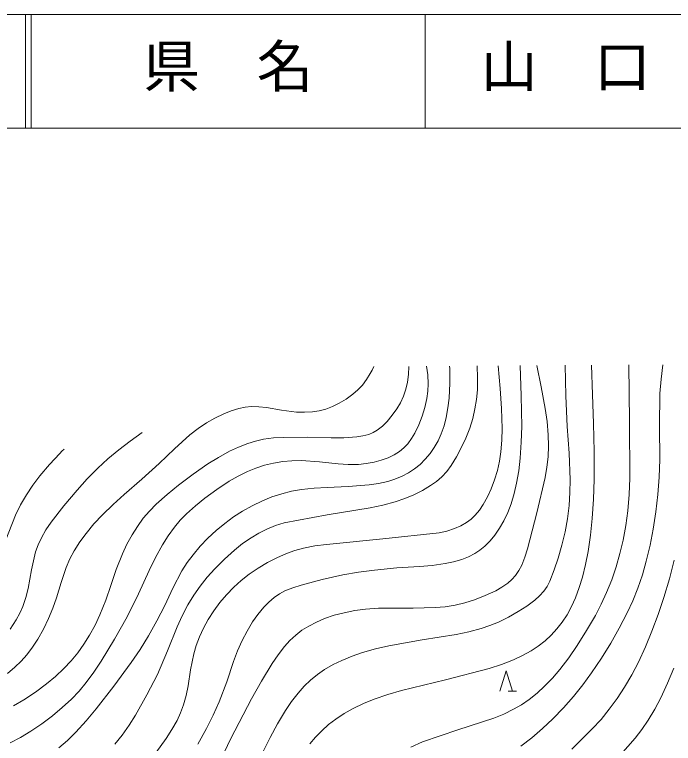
# Model space of a CAD drawing. Units: millimetres, scale not verified. Extents: x 54896 to 694896, y 2341 to 362341.
# Drawn here: x 311684 to 369774, y 298126 to 362341 of the extents above; entities that cross this region are included whole.
import ezdxf
from ezdxf.enums import TextEntityAlignment as Align

# ---------------------------------------------------------------- set-up
doc = ezdxf.new("R2010")
doc.units = ezdxf.units.MM
doc.header["$LTSCALE"] = 1000
doc.layers.add('S-SUV', color=7, linetype='Continuous', lineweight=13)
doc.styles.add('ＭＳ ゴシック', font='')
doc.styles.get('ＭＳ ゴシック').set_extended_font_data('MS Gothic')

msp = doc.modelspace()

# ---------------------------------------------------------------- linework, layer by layer
at = {"layer": 'S-SUV'}
for p, q in [((694896, 362341), (54896, 362341)), ((312646, 362341), (312646, 352341)), ((313146, 362341), (313146, 352341)), ((347896, 362341), (347896, 352341)), ((54896, 352341), (694896, 352341)), ((348016, 331357), (348115, 330593)), ((350045, 331291), (350044, 331370)), ((352466, 331387), (352509, 330331)), ((354413, 330395), (354320, 331399)), ((356251, 331412), (356353, 328738)), ((358127, 329531), (357742, 331422)), ((360234, 331439), (360291, 328752)), ((362650, 328882), (362553, 331454)), ((365834, 331476), (365914, 326488)), ((368678, 330228), (368826, 331496)), ((342722, 330181), (343044, 330716)), ((343044, 330716), (343202, 331017)), ((343202, 331017), (343351, 331325)), ((346456, 331346), (346420, 330642)), ((350046, 331221), (350045, 331291)), ((350047, 329876), (350046, 331221)), ((342357, 329691), (342722, 330181)), ((346420, 330642), (346323, 329942)), ((348115, 330593), (348154, 329821)), ((352509, 330331), (352492, 329265)), ((354496, 329389), (354413, 330395)), ((368575, 328967), (368678, 330228)), ((341958, 329266), (342357, 329691)), ((346323, 329942), (346173, 329327)), ((348154, 329821), (348122, 329169)), ((349987, 328536), (350047, 329876)), ((358469, 327634), (358127, 329531)), ((340929, 328467), (341520, 328888)), ((341520, 328888), (341958, 329266)), ((346173, 329327), (345962, 328720)), ((348122, 329169), (348028, 328508)), ((352492, 329265), (352414, 328430)), ((354608, 327631), (354496, 329389)), ((362737, 326305), (362650, 328882)), ((368540, 326061), (368575, 328967)), ((340303, 328095), (340929, 328467)), ((345699, 328147), (345379, 327596)), ((345962, 328720), (345699, 328147)), ((348028, 328508), (347850, 327736)), ((349895, 327680), (349987, 328536)), ((352414, 328430), (352276, 327591)), ((356353, 328738), (356394, 326056)), ((360291, 328752), (360410, 326054)), ((330794, 327430), (331469, 327639)), ((331469, 327639), (332017, 327751)), ((332017, 327751), (332579, 327803)), ((332579, 327803), (333228, 327790)), ((333228, 327790), (333887, 327717)), ((333887, 327717), (335208, 327490)), ((338541, 327433), (339127, 327585)), ((339127, 327585), (339724, 327811)), ((339724, 327811), (340303, 328095)), ((345379, 327596), (344980, 327035)), ((347850, 327736), (347611, 326971)), ((349743, 326833), (349895, 327680)), ((352276, 327591), (352074, 326744)), ((354660, 325874), (354608, 327631)), ((358627, 326475), (358469, 327634)), ((329355, 326787), (330135, 327164)), ((330135, 327164), (330794, 327430)), ((335208, 327490), (336547, 327320)), ((336547, 327320), (337242, 327301)), ((337242, 327301), (337940, 327341)), ((337940, 327341), (338541, 327433)), ((344980, 327035), (344523, 326497)), ((347611, 326971), (347322, 326208)), ((327857, 325861), (328606, 326359)), ((328606, 326359), (329355, 326787)), ((344523, 326497), (344111, 326088)), ((349555, 326116), (349743, 326833)), ((352074, 326744), (351815, 325916)), ((358725, 325318), (358627, 326475)), ((362796, 323843), (362737, 326305)), ((365914, 326488), (365940, 321490)), ((327151, 325320), (327857, 325861)), ((343664, 325729), (343308, 325513)), ((344111, 326088), (343664, 325729)), ((347322, 326208), (346974, 325463)), ((349308, 325415), (349555, 326116)), ((351815, 325916), (351471, 325033)), ((354639, 324843), (354660, 325874)), ((356394, 326056), (356359, 324656)), ((360410, 326054), (360568, 323708)), ((368565, 323148), (368540, 326061)), ((321889, 324769), (322941, 325523)), ((325771, 324077), (327151, 325320)), ((334518, 325036), (333636, 324920)), ((335399, 325092), (334518, 325036)), ((337510, 325099), (335399, 325092)), ((339612, 325046), (337510, 325099)), ((340726, 325060), (339612, 325046)), ((341853, 325134), (340726, 325060)), ((342403, 325215), (341853, 325134)), ((342925, 325352), (342403, 325215)), ((343308, 325513), (342925, 325352)), ((346688, 324980), (346349, 324525)), ((346974, 325463), (346688, 324980)), ((349028, 324792), (349308, 325415)), ((351471, 325033), (351065, 324161)), ((358750, 324336), (358725, 325318)), ((320864, 323987), (321889, 324769)), ((332238, 324559), (331427, 324240)), ((332934, 324770), (332238, 324559)), ((333636, 324920), (332934, 324770)), ((346349, 324525), (346003, 324168)), ((348693, 324194), (349028, 324792)), ((354559, 323829), (354639, 324843)), ((356359, 324656), (356264, 323260)), ((358715, 323366), (358750, 324336)), ((314776, 322707), (315672, 323672)), ((315672, 323672), (315859, 323865)), ((315859, 323865), (316054, 324065)), ((319912, 323201), (320864, 323987)), ((324440, 322798), (325771, 324077)), ((330628, 323861), (329663, 323328)), ((331427, 324240), (330628, 323861)), ((345613, 323854), (345138, 323552)), ((346003, 324168), (345613, 323854)), ((347899, 323159), (348320, 323658)), ((348320, 323658), (348693, 324194)), ((351065, 324161), (350642, 323370)), ((354435, 322994), (354559, 323829)), ((360568, 323708), (360667, 321362)), ((362794, 321384), (362796, 323843)), ((319011, 322379), (319912, 323201)), ((329663, 323328), (328733, 322745)), ((336136, 323034), (335326, 322961)), ((336938, 323046), (336136, 323034)), ((338582, 322937), (336938, 323046)), ((344016, 323069), (343383, 322897)), ((344622, 323296), (344016, 323069)), ((345138, 323552), (344622, 323296)), ((347440, 322709), (347899, 323159)), ((350642, 323370), (350167, 322611)), ((356264, 323260), (356134, 322151)), ((358619, 322453), (358715, 323366)), ((368510, 321598), (368565, 323148)), ((313925, 321701), (314776, 322707)), ((318079, 321430), (319011, 322379)), ((322911, 321406), (324440, 322798)), ((328733, 322745), (327431, 321838)), ((332961, 322391), (332215, 322089)), ((333723, 322635), (332961, 322391)), ((334523, 322828), (333723, 322635)), ((335326, 322961), (334523, 322828)), ((340210, 322769), (338582, 322937)), ((341100, 322711), (340210, 322769)), ((341994, 322712), (341100, 322711)), ((342692, 322775), (341994, 322712)), ((343383, 322897), (342692, 322775)), ((346949, 322312), (347440, 322709)), ((350167, 322611), (349784, 322098)), ((354251, 322171), (354435, 322994)), ((358462, 321549), (358619, 322453)), ((327431, 321838), (326150, 320873)), ((332215, 322089), (331403, 321686)), ((345852, 321667), (346411, 321960)), ((346411, 321960), (346949, 322312)), ((349784, 322098), (349350, 321620)), ((354006, 321349), (354251, 322171)), ((356134, 322151), (355943, 321049)), ((313297, 320872), (313925, 321701)), ((317193, 320442), (318079, 321430)), ((321342, 320061), (322911, 321406)), ((330606, 321223), (329521, 320504)), ((331403, 321686), (330606, 321223)), ((343765, 321020), (344584, 321206)), ((344584, 321206), (345224, 321406)), ((345224, 321406), (345852, 321667)), ((348877, 321207), (348364, 320841)), ((349350, 321620), (348877, 321207)), ((353704, 320549), (354006, 321349)), ((357721, 318435), (358462, 321549)), ((360667, 321362), (360651, 320226)), ((362737, 319660), (362794, 321384)), ((365940, 321490), (365872, 320054)), ((368395, 320062), (368510, 321598)), ((312724, 320016), (313297, 320872)), ((316037, 319058), (317193, 320442)), ((326150, 320873), (325139, 320058)), ((329521, 320504), (328458, 319729)), ((336101, 320339), (336976, 320493)), ((336976, 320493), (338109, 320620)), ((338109, 320620), (339249, 320687)), ((339249, 320687), (341091, 320761)), ((341091, 320761), (342945, 320896)), ((342945, 320896), (343765, 321020)), ((348364, 320841), (347646, 320415)), ((353383, 319846), (353704, 320549)), ((355943, 321049), (355729, 320134)), ((312217, 319145), (312724, 320016)), ((320363, 319190), (321342, 320061)), ((325139, 320058), (324166, 319195)), ((333534, 319500), (334378, 319842)), ((334378, 319842), (335240, 320126)), ((335240, 320126), (336101, 320339)), ((346900, 320042), (346081, 319696)), ((347646, 320415), (346900, 320042)), ((353008, 319169), (353383, 319846)), ((355729, 320134), (355457, 319233)), ((360651, 320226), (360575, 319089)), ((365872, 320054), (365743, 318622)), ((368221, 318531), (368395, 320062)), ((319426, 318277), (320363, 319190)), ((324166, 319195), (323578, 318599)), ((328458, 319729), (327630, 319071)), ((332644, 319071), (333534, 319500)), ((345234, 319404), (344141, 319118)), ((346081, 319696), (345234, 319404)), ((352673, 318678), (353008, 319169)), ((355457, 319233), (355160, 318473)), ((362621, 317952), (362737, 319660)), ((311762, 318246), (312217, 319145)), ((314919, 317623), (316037, 319058)), ((323578, 318599), (323034, 317962)), ((327630, 319071), (326840, 318366)), ((330982, 318077), (331790, 318593)), ((331790, 318593), (332644, 319071)), ((343025, 318889), (339244, 318259)), ((344141, 319118), (343025, 318889)), ((352300, 318236), (352673, 318678)), ((360575, 319089), (360434, 317927)), ((365743, 318622), (365567, 317333)), ((367987, 317007), (368221, 318531)), ((310581, 315252), (311762, 318246)), ((318683, 317471), (319426, 318277)), ((323034, 317962), (322513, 317251)), ((326840, 318366), (326286, 317797)), ((330215, 317517), (330982, 318077)), ((339244, 318259), (335461, 317566)), ((351530, 317595), (351931, 317890)), ((351931, 317890), (352300, 318236)), ((355160, 318473), (354807, 317733)), ((356908, 315280), (357721, 318435)), ((360434, 317927), (360231, 316762)), ((362464, 316486), (362621, 317952)), ((314454, 316939), (314919, 317623)), ((317993, 316634), (318683, 317471)), ((322513, 317251), (322041, 316505)), ((326286, 317797), (325775, 317187)), ((329444, 316883), (330215, 317517)), ((334690, 317319), (333929, 317010)), ((335461, 317566), (334690, 317319)), ((350482, 317064), (351017, 317301)), ((351017, 317301), (351530, 317595)), ((354807, 317733), (354442, 317095)), ((365567, 317333), (365331, 316044)), ((314045, 316231), (314454, 316939)), ((317447, 315882), (317993, 316634)), ((325775, 317187), (325227, 316425)), ((328719, 316210), (329444, 316883)), ((333219, 316660), (332532, 316254)), ((333929, 317010), (333219, 316660)), ((344149, 316152), (349115, 316668)), ((349115, 316668), (349802, 316835)), ((349802, 316835), (350482, 317064)), ((354442, 317095), (354018, 316477)), ((360231, 316762), (359946, 315593)), ((367713, 315581), (367987, 317007)), ((313764, 315631), (314045, 316231)), ((322041, 316505), (321590, 315677)), ((325227, 316425), (324728, 315628)), ((328043, 315498), (328719, 316210)), ((332532, 316254), (331781, 315726)), ((339189, 315657), (344149, 316152)), ((353607, 315976), (353148, 315511)), ((354018, 316477), (353607, 315976)), ((362248, 315030), (362464, 316486)), ((365331, 316044), (365057, 314864)), ((313544, 315018), (313764, 315631)), ((316953, 315101), (317447, 315882)), ((321590, 315677), (321194, 314822)), ((324728, 315628), (324118, 314512)), ((327418, 314753), (328043, 315498)), ((331781, 315726), (331065, 315150)), ((336401, 315118), (337170, 315326)), ((337170, 315326), (338168, 315520)), ((338168, 315520), (339189, 315657)), ((353148, 315511), (352717, 315155)), ((359946, 315593), (359602, 314436)), ((367382, 314179), (367713, 315581)), ((313181, 313414), (313544, 315018)), ((316565, 314379), (316953, 315101)), ((321194, 314822), (320654, 313446)), ((326905, 314052), (327418, 314753)), ((331065, 315150), (330185, 314358)), ((334808, 314483), (335660, 314855)), ((335660, 314855), (336401, 315118)), ((352251, 314848), (351699, 314566)), ((352717, 315155), (352251, 314848)), ((356681, 314545), (356908, 315280)), ((362030, 313892), (362248, 315030)), ((365057, 314864), (364722, 313691)), ((316232, 313632), (316565, 314379)), ((324118, 314512), (323560, 313368)), ((326442, 313319), (326905, 314052)), ((330185, 314358), (329346, 313521)), ((333153, 313561), (333978, 314055)), ((333978, 314055), (334808, 314483)), ((350384, 314122), (349634, 313965)), ((351120, 314338), (350384, 314122)), ((351699, 314566), (351120, 314338)), ((356403, 313844), (356681, 314545)), ((359602, 314436), (359266, 313420)), ((367038, 312977), (367382, 314179)), ((369419, 312616), (369849, 314276)), ((312872, 311776), (313181, 313414)), ((315784, 312312), (316232, 313632)), ((320654, 313446), (320168, 312039)), ((329346, 313521), (328669, 312772)), ((332370, 313024), (333153, 313561)), ((343413, 313400), (342009, 313216)), ((345391, 313586), (343413, 313400)), ((347378, 313712), (345391, 313586)), ((348511, 313809), (347378, 313712)), ((349634, 313965), (348511, 313809)), ((356152, 313364), (356403, 313844)), ((359266, 313420), (358875, 312426)), ((361757, 312778), (362030, 313892)), ((364722, 313691), (364332, 312546)), ((323560, 313368), (322615, 311308)), ((325652, 311809), (326442, 313319)), ((328669, 312772), (328040, 311985)), ((331676, 312481), (332370, 313024)), ((340619, 312973), (338790, 312555)), ((342009, 313216), (340619, 312973)), ((355536, 312567), (355858, 312929)), ((355858, 312929), (356152, 313364)), ((361475, 311855), (361757, 312778)), ((366637, 311794), (367038, 312977)), ((315390, 310965), (315784, 312312)), ((331021, 311892), (331676, 312481)), ((338790, 312555), (336953, 312073)), ((354652, 311884), (355168, 312243)), ((355168, 312243), (355536, 312567)), ((358875, 312426), (358630, 311960)), ((364332, 312546), (363881, 311413)), ((368935, 310988), (369419, 312616)), ((312668, 310968), (312872, 311776)), ((320168, 312039), (319717, 310745)), ((324918, 310276), (325652, 311809)), ((328040, 311985), (327483, 311180)), ((330379, 311231), (331021, 311892)), ((335522, 311557), (335033, 311298)), ((336223, 311842), (335522, 311557)), ((336953, 312073), (336223, 311842)), ((353167, 311149), (354102, 311575)), ((354102, 311575), (354652, 311884)), ((358336, 311528), (357967, 311116)), ((358630, 311960), (358336, 311528)), ((361137, 310953), (361475, 311855)), ((366195, 310691), (366637, 311794)), ((312410, 310192), (312668, 310968)), ((315066, 310029), (315390, 310965)), ((322615, 311308), (321616, 309276)), ((327483, 311180), (326970, 310332)), ((329789, 310537), (330379, 311231)), ((334575, 310987), (334097, 310581)), ((335033, 311298), (334575, 310987)), ((352226, 310787), (353167, 311149)), ((357967, 311116), (357543, 310734)), ((360793, 310195), (361137, 310953)), ((363881, 311413), (363416, 310395)), ((368436, 309489), (368935, 310988)), ((312151, 309590), (312410, 310192)), ((319717, 310745), (319208, 309465)), ((324225, 308919), (324918, 310276)), ((326970, 310332), (326464, 309376)), ((329252, 309813), (329789, 310537)), ((334097, 310581), (333648, 310119)), ((348762, 310093), (349645, 310173)), ((349645, 310173), (350527, 310313)), ((350527, 310313), (351375, 310519)), ((351375, 310519), (352226, 310787)), ((356840, 310217), (356093, 309741)), ((357543, 310734), (356840, 310217)), ((360394, 309464), (360793, 310195)), ((363416, 310395), (362898, 309404)), ((365701, 309623), (366195, 310691)), ((311837, 309016), (312151, 309590)), ((314689, 309124), (315066, 310029)), ((328764, 309055), (329252, 309813)), ((333648, 310119), (333137, 309491)), ((339861, 309414), (340734, 309646)), ((340734, 309646), (341676, 309830)), ((341676, 309830), (342638, 309956)), ((342638, 309956), (343766, 310035)), ((343766, 310035), (344914, 310056)), ((344914, 310056), (346839, 310044)), ((346839, 310044), (348762, 310093)), ((356093, 309741), (355236, 309251)), ((365002, 308273), (365701, 309623)), ((311292, 308202), (311837, 309016)), ((314241, 308207), (314689, 309124)), ((319208, 309465), (318783, 308552)), ((321616, 309276), (320490, 307306)), ((323481, 307595), (324225, 308919)), ((326464, 309376), (326008, 308385)), ((328344, 308289), (328764, 309055)), ((333137, 309491), (332674, 308827)), ((338294, 308822), (339001, 309123)), ((339001, 309123), (339861, 309414)), ((355236, 309251), (354351, 308814)), ((359970, 308818), (360394, 309464)), ((362898, 309404), (362119, 308066)), ((367880, 308009), (368436, 309489)), ((318783, 308552), (318299, 307654)), ((326008, 308385), (325178, 306272)), ((327983, 307507), (328344, 308289)), ((332674, 308827), (332189, 308029)), ((337020, 308090), (337614, 308466)), ((337614, 308466), (338294, 308822)), ((352813, 308246), (351721, 307963)), ((353600, 308505), (352813, 308246)), ((354351, 308814), (353600, 308505)), ((359496, 308208), (359970, 308818)), ((364256, 306960), (365002, 308273)), ((313742, 307325), (314241, 308207)), ((318299, 307654), (317802, 306865)), ((322747, 306404), (323481, 307595)), ((332189, 308029), (331755, 307198)), ((335953, 307193), (336472, 307672)), ((336472, 307672), (337020, 308090)), ((350604, 307736), (347629, 307258)), ((351721, 307963), (350604, 307736)), ((358453, 307155), (358996, 307660)), ((358996, 307660), (359496, 308208)), ((362119, 308066), (361286, 306754)), ((367307, 306634), (367880, 308009)), ((313278, 306612), (313742, 307325)), ((320490, 307306), (319309, 305362)), ((327707, 306768), (327983, 307507)), ((331755, 307198), (331351, 306289)), ((335483, 306679), (335953, 307193)), ((347629, 307258), (344669, 306721)), ((357860, 306694), (358453, 307155)), ((363430, 305628), (364256, 306960)), ((312765, 305933), (313278, 306612)), ((317802, 306865), (317255, 306110)), ((321963, 305248), (322747, 306404)), ((327488, 306011), (327707, 306768)), ((334912, 305944), (335483, 306679)), ((343509, 306458), (342363, 306136)), ((344669, 306721), (343509, 306458)), ((357241, 306289), (357860, 306694)), ((361286, 306754), (360541, 305674)), ((366682, 305293), (367307, 306634)), ((312262, 305364), (312765, 305933)), ((317255, 306110), (316668, 305398)), ((325178, 306272), (324296, 304188)), ((327204, 304613), (327488, 306011)), ((331351, 306289), (331000, 305352)), ((334386, 305170), (334912, 305944)), ((341436, 305818), (340529, 305442)), ((342363, 306136), (341436, 305818)), ((355679, 305495), (356469, 305863)), ((356469, 305863), (357241, 306289)), ((360541, 305674), (359748, 304632)), ((311715, 304836), (312262, 305364)), ((316668, 305398), (316030, 304720)), ((319309, 305362), (318686, 304408)), ((320433, 303182), (321963, 305248)), ((331000, 305352), (330395, 303564)), ((333441, 303620), (334386, 305170)), ((339763, 305065), (339018, 304631)), ((340529, 305442), (339763, 305065)), ((353532, 304721), (354614, 305079)), ((354614, 305079), (355679, 305495)), ((362560, 304337), (363430, 305628)), ((366094, 304166), (366682, 305293)), ((311052, 304286), (311715, 304836)), ((316030, 304720), (315284, 304026)), ((318686, 304408), (318008, 303479)), ((326978, 303202), (327204, 304613)), ((339018, 304631), (338384, 304193)), ((349670, 303719), (353532, 304721)), ((354482, 302724), (355031, 304519)), ((355031, 304519), (355580, 302724)), ((359748, 304632), (359107, 303879)), ((369255, 303429), (369803, 304748)), ((315284, 304026), (314490, 303371)), ((324296, 304188), (323350, 302398)), ((338384, 304193), (337789, 303710)), ((359107, 303879), (358418, 303165)), ((361784, 303281), (362560, 304337)), ((365452, 303068), (366094, 304166)), ((314490, 303371), (313517, 302652)), ((318008, 303479), (317382, 302742)), ((318864, 301163), (320433, 303182)), ((326809, 302352), (326978, 303202)), ((330395, 303564), (329731, 301788)), ((332560, 302060), (333441, 303620)), ((337214, 303157), (336682, 302561)), ((337789, 303710), (337214, 303157)), ((345792, 302775), (349670, 303719)), ((358418, 303165), (357757, 302564)), ((360963, 302266), (361784, 303281)), ((368657, 302147), (369255, 303429)), ((313517, 302652), (312508, 301981)), ((317382, 302742), (316704, 302037)), ((336682, 302561), (336099, 301807)), ((344581, 302424), (345792, 302775)), ((355207, 302724), (355927, 302724)), ((357757, 302564), (357049, 302002)), ((364808, 302078), (365452, 303068)), ((312508, 301981), (311583, 301427)), ((316704, 302037), (315888, 301281)), ((323350, 302398), (322344, 300622)), ((326583, 301525), (326809, 302352)), ((330766, 298549), (332560, 302060)), ((342442, 301631), (343388, 302015)), ((343388, 302015), (344581, 302424)), ((357049, 302002), (356372, 301540)), ((360074, 301256), (360963, 302266)), ((364120, 301132), (364808, 302078)), ((368130, 301148), (368657, 302147)), ((315888, 301281), (315023, 300563)), ((326326, 300822), (326583, 301525)), ((329731, 301788), (329198, 300601)), ((336099, 301807), (335563, 301014)), ((340755, 300762), (341526, 301194)), ((341526, 301194), (342442, 301631)), ((356372, 301540), (355664, 301131)), ((359148, 300294), (360074, 301256)), ((315023, 300563), (314089, 299861)), ((317993, 300118), (318864, 301163)), ((322344, 300622), (321787, 299722)), ((326014, 300143), (326326, 300822)), ((329198, 300601), (328610, 299440)), ((335563, 301014), (334869, 299852)), ((340015, 300277), (340755, 300762)), ((354811, 300716), (353932, 300356)), ((355664, 301131), (354811, 300716)), ((363389, 300247), (364120, 301132)), ((367551, 300181), (368130, 301148)), ((317075, 299109), (317993, 300118)), ((325562, 299344), (326014, 300143)), ((339368, 299785), (340015, 300277)), ((353932, 300356), (350769, 299334)), ((358237, 299433), (359148, 300294)), ((362613, 299401), (363389, 300247)), ((366995, 299367), (367551, 300181)), ((314089, 299861), (313115, 299203)), ((321787, 299722), (321180, 298857)), ((325056, 298574), (325562, 299344)), ((328610, 299440), (327843, 298058)), ((334869, 299852), (334224, 298654)), ((338213, 298678), (338761, 299247)), ((338761, 299247), (339368, 299785)), ((350769, 299334), (347640, 298260)), ((357288, 298618), (358237, 299433)), ((360809, 297623), (362613, 299401)), ((366390, 298588), (366995, 299367)), ((312212, 298662), (311282, 298176)), ((313115, 299203), (312212, 298662)), ((316355, 298398), (317075, 299109)), ((321180, 298857), (320526, 298053)), ((334224, 298654), (332631, 295461)), ((337717, 298076), (338213, 298678)), ((356332, 297876), (357288, 298618)), ((315596, 297732), (316355, 298398)), ((323769, 296782), (325056, 298574)), ((329019, 294996), (330766, 298549)), ((347640, 298260), (346628, 297810)), ((365117, 297126), (366390, 298588))]:
    msp.add_line(p, q, dxfattribs=at)

# ---------------------------------------------------------------- texts
at = {"layer": 'S-SUV', "style": 'ＭＳ ゴシック'}
for s, p in [('県\u3000名', (323021, 354841)), ('山\u3000口\u3000県', (352771, 354841))]:
    msp.add_text(s, height=3666, dxfattribs=at).set_placement(p, align=Align.BOTTOM_LEFT)

doc.saveas('drawing.dxf')
